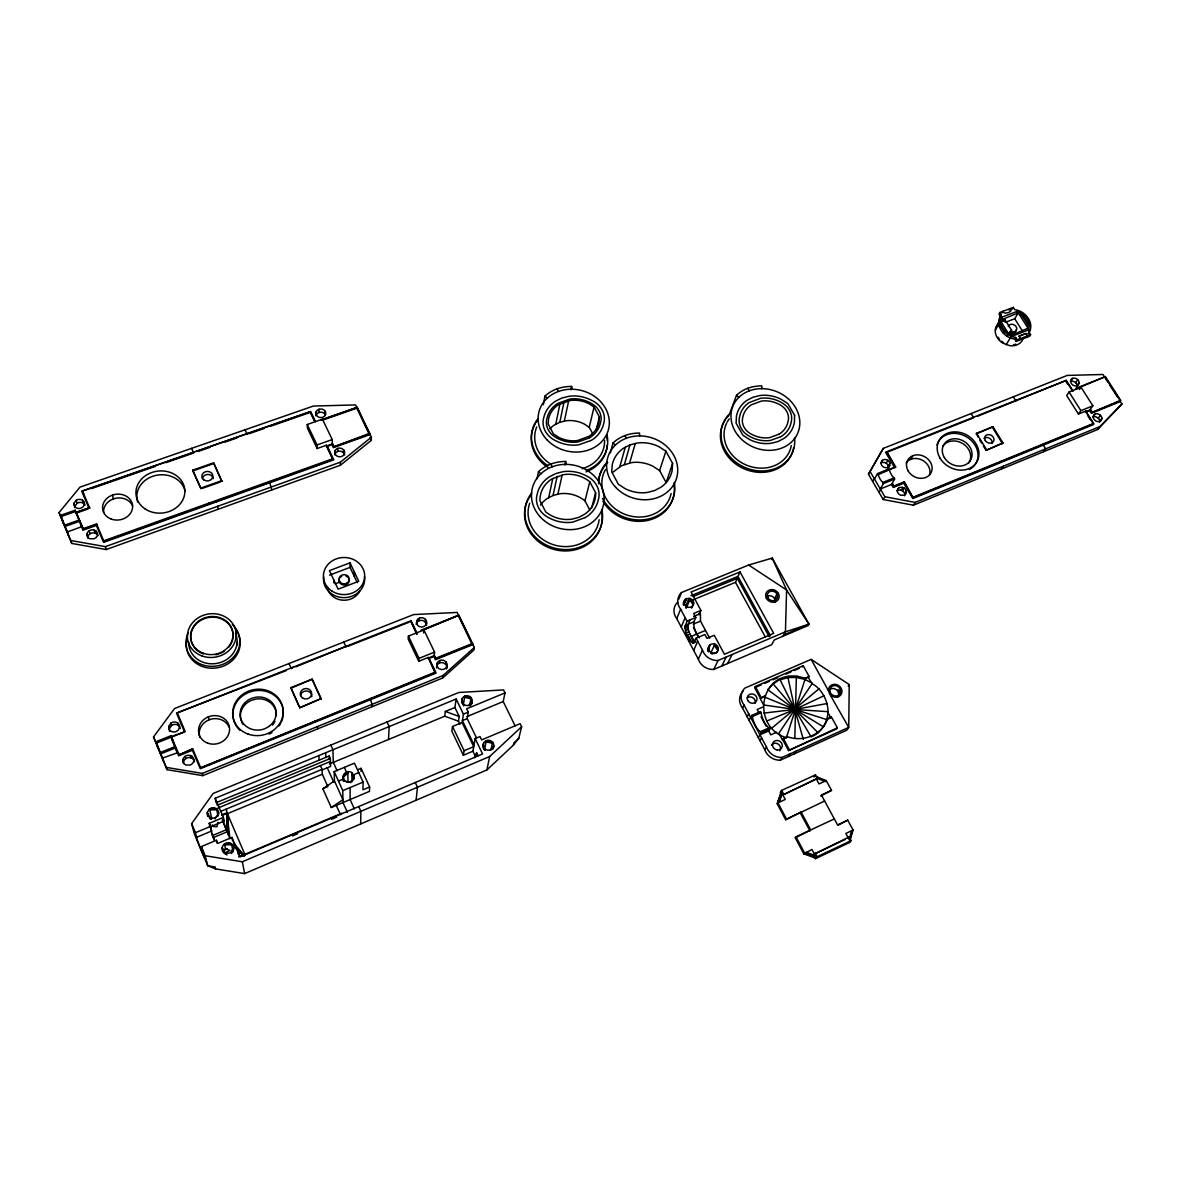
<?xml version="1.0" encoding="UTF-8"?>
<svg xmlns="http://www.w3.org/2000/svg" width="1181" height="1181" viewBox="0 0 1181 1181"><rect width="100%" height="100%" fill="white"/><g stroke="black" fill="none" stroke-linecap="round" stroke-linejoin="round"><path stroke-width="1.5" d="M351.953 781.704L351.953 772.64A5.521 5.167 -9.6 0 0 347.878 771.724L346.505 772.123A5.521 5.167 -9.6 0 0 343.169 776.316L344.306 781.232M354.108 778.486A5.506 5.167 -9.6 0 0 353.709 775.843L351.953 772.64M794.828 737.859L796.348 677.422L797.057 676.241L805.398 678.174L809.147 676.521L803.213 665.73L755.309 686.53L754.659 687.711L760.564 698.606L765.037 695.801L760.284 698.739L763.59 704.968L794.872 709.441L828.029 711.685C827.645 721.857 821.917 731.718 812.646 736.221M354.359 576.535L354.374 572.047M357.105 408.095L355.555 404.921L313.378 406.057L79.968 487.133L59.05 512.569L71.746 543.437L106.216 549.549L340.408 465.24L371.321 440.321L371.38 437.221L357.105 407.297L321.099 419.905M742.524 708.039L744.104 705.16A14.157 12.961 30 0 1 744.739 688.154L811.126 659.367L849.228 684.581L848.726 727.422L846.747 730.198L780.39 760.136A14.748 13.567 34 0 1 764.786 749.684L742.524 708.039A14.113 12.917 30.1 0 1 743.159 691.077M322.059 769.333L322.295 774.249L227.402 813.694L227.151 831.793L229.985 838.717L226.442 809L322.059 769.333L320.391 765.613M361.017 771.282L361.061 768.314L357.74 769.702M360.677 823.954L360.869 811.332L358.699 806.549M334.444 780.921L322.841 788.731L331.271 807.509L342.918 799.714L334.444 780.921L334.179 771.592L354.448 763.162L363.098 782.088L362.966 789.823L369.623 787.018L361.061 768.314M369.21 434.239L356.5 407.504L356.5 408.301L322.812 420.096M357.105 407.297L369.815 434.032L333.736 446.876L332.304 443.923L332.215 439.568L322.413 419.181L307.252 424.496L307.414 428.127L317.158 448.529L326.428 445.237L332.909 459.483L103.987 541.533L96.547 523.906L83.113 528.675L76.175 512.303L89.579 507.594L89.8 508.347L82.449 490.897L310.278 411.579L315.076 421.558M218.544 812.085L217.334 816.056L214.957 817.813A5.743 5.285 -19.5 0 1 207.266 812.425L209.524 808.837A5.743 5.285 -19.5 0 1 218.544 812.085L218.352 815.909M370.288 698.443L372.561 706.533M214.529 840.798L213.244 837.624L227.151 831.793L227.402 813.694L222.058 815.052M369.623 787.018L369.491 791.359L331.271 807.509M388.49 739.498L389.184 726.595L387.043 721.99M672.58 463.41L672.122 470.584A33.171 29.038 17.2 0 1 661.006 487.192L654.658 490.528L647.498 492.418A33.171 29.038 17.2 0 1 625.133 488.654L618.327 484.21L611.699 471.81L612.275 464.591A33.216 29.156 17.6 0 1 623.642 448.116L629.99 444.868L637.09 443.052A33.216 29.156 17.6 0 1 659.16 446.817L665.907 451.186L672.58 463.41L666.158 482.616L659.618 470.584L653.019 466.303A32.551 28.713 17.5 0 0 631.377 462.627L621.383 465.816L613.042 472.12M212.432 835.543L226.339 829.726L227.402 813.694L245.146 855.074M421.145 630.123L458.907 615.212L472.621 644.014L435.73 658.88L434.18 655.676L434.564 652.119L423.905 629.975L408.405 636.116L408.183 639.113L418.768 661.271L428.26 657.448L435.213 672.712L200.696 767.812L192.68 748.813L179.04 754.925L192.68 748.813M416.524 623.214L416.731 620.601A5.137 4.694 3.1 0 1 426.636 622.889L426.385 625.502A5.123 4.68 3.1 0 0 416.524 623.214L416.199 624.409M419.225 620.66L419.447 618.032M599.387 416.967L598.929 422.385A28.152 24.417 13.6 0 1 589.186 436.232L577.598 440.543A28.152 24.417 13.6 0 1 558.598 437.295L553.417 433.914L548.132 423.876L548.663 418.428A28.196 24.506 13.8 0 1 558.583 404.67L570.128 400.477A28.196 24.506 13.8 0 1 588.92 403.725L594.058 407.046L599.387 416.967L596.095 430.342M418.768 661.271L419.034 658.348L408.405 636.116M422.045 630.447L458.287 615.463L472.001 644.265M423.639 632.972L423.905 629.975M425.278 622.047L425.514 619.435M435.213 672.712L428.26 657.448M1079.139 382.57L1076.954 386.453L1079.139 382.57A4.517 3.661 31 0 0 1075.212 378.26A4.517 3.661 31 0 0 1070.636 380.474L1071.197 383.456L1072.835 385.08A4.517 3.661 31 0 0 1079.035 383.545L1079.05 383.456M416.111 800.231L417.454 787.255L415.269 782.531M218.013 822.375L216.979 826.715L213.968 826.656L212.226 824.928M435.73 658.88L434.254 655.042M436.867 665.567L437.147 663.072M439.583 662.94L439.878 660.43M1029.522 325.439L1028.562 329.898L1013.564 335.655L1008.412 333.514L1000.912 321.616L1001.311 318.427L1001.901 317.158L1016.885 311.474C1023.351 313.024 1029.02 318.619 1029.522 325.439L1026.525 325.838L1027.5 324.273L1020.724 313.6L1019.764 315.194L1022.023 313.6L1029.522 325.439L1027.5 324.273M442.683 677.997L442.978 675.532L474.319 647.483L457.15 612.437L413.66 614.578L174.567 708.526L153.515 736.929L166.979 769.672L202.792 775.637L442.683 677.997L473.921 650.022L474.319 647.483M446.507 669.051A5.152 4.768 3.6 0 0 445.68 664.342L445.99 661.847L443.82 660.371A5.167 4.783 3.6 0 0 437.25 666.734L438.948 668.667A5.167 4.783 3.6 0 0 445.99 661.847M1029.094 332.289L1030.585 334.636L1029.596 336.231L1016.191 341.383L1014.7 339.036C1003.791 338.061 993.679 324.509 1001.399 314.796L999.923 312.448L1013.313 307.4L1014.789 309.717C1025.625 310.706 1035.84 324.199 1028.105 333.883L1029.552 330.739M999.923 312.448L998.993 314.043L1000.455 316.375C996.646 326.148 1006.123 336.364 1015.675 337.441L1017.166 339.803L1016.191 341.383M446.817 667.856L447.127 665.361M999.333 321.217L995.627 328.067L995.229 331.241A14.777 11.972 28.4 0 0 1002.639 343.066L1009.814 345.693A14.777 11.972 28.4 0 0 1021.919 341.029L1023.233 338.194M329.484 763.959L444.706 716.217L445.326 711.464L454.906 707.508L456.132 699.004L215.178 798.282L216.138 802.681L329.219 756.002L330.34 758.482L330.591 766.41L322.28 769.864M458.287 615.463L423.684 629.798M456.132 699.004L463.424 714.165L462.111 722.492L452.515 726.492L451.836 731.157L463.351 755.25L472.902 751.205L475.175 738.583L480.032 736.531L481.656 739.911L520.142 723.673L521.633 726.714L518.784 738.332L513.366 745.152L486.882 769.953L244.644 873.6L215.577 868.906L207.753 865.762L194.452 834.155L191.632 823.644L213.111 793.47L458.774 692.494L503.549 689.911L505.01 692.907L503.209 701.529L515.137 725.887M459.94 724.189L458.494 721.207L459.217 716.483L454.906 707.508M471.736 703.507L472.223 701.145A5.3 4.945 5 0 0 461.992 698.812L463.218 704.378M463.498 704.201L464.768 696.081M463.675 705.825L461.682 700.067M476.519 737.963L467.204 718.609L468.252 712.143L466.643 708.807L505.01 692.907M469.713 705.618L471.042 697.513M463.351 755.25L464.103 750.732L452.515 726.492M787.077 736.59L782.531 739.409L788.539 750.57L836.606 728.928L837.388 727.821L831.321 716.808L827.556 718.491C822.581 735.084 802.637 742.613 787.077 736.59L786.369 737.697C751.264 727.275 758.778 671.561 797.057 676.241M476.076 755.751L476.637 752.74L478.098 755.796M543.349 404.67L544.958 396.063A39.106 33.954 13.7 0 1 571.648 386.438L571.825 389.243M717.605 651.292A5.034 4.591 25.4 0 1 713.221 653.167L711.936 652.872A5.034 4.591 25.4 0 1 708.585 647.188A5.034 4.591 25.4 0 1 714.062 643.94A5.034 4.591 25.4 0 1 718.373 649.048L717.015 652.547L713.664 653.684M708.01 650.451A5.034 4.576 25.4 0 0 708.452 651.617L709.501 646.11A5.034 4.576 25.4 0 0 708.113 648.044M484.18 749.566L483.442 748.444A5.329 5.034 6.2 0 1 483.295 744.591L483.516 743.425M537.06 478.822L538.462 471.677A39.859 35.327 13.6 0 1 565.714 461.461L565.891 464.384M484.446 749.95L486.292 740.635M485.435 749.315L483.664 747.278A5.329 5.034 6.2 0 1 490.366 740.531L492.61 742.067A5.329 5.034 6.2 0 1 485.435 749.315L485.199 750.466L483.295 744.591M550.006 428.718A27.635 24.151 13.7 0 1 554.45 424.983L555.749 424.319L559.912 404.005M684.965 626.712L687.017 621.162L695.801 617.515L693.646 613.5L700.938 610.474L691.047 592.021L740.015 571.944L773.673 633.326L724.44 654.259L714.254 635.275L706.947 638.36L704.895 634.522L696.096 638.212L693.675 643.099L690.575 641.431L686.072 632.972L684.965 626.712L687.873 625.502L689.94 619.936M486.882 769.953L489.672 756.519L521.633 726.714M491.016 749.728L492.61 742.067M555.749 424.319L559.809 422.296L564.031 401.953M492.625 749.345A5.329 5.034 6.2 0 0 493.569 746.923L493.82 745.757M559.809 422.296L564.326 421.174L568.652 400.831M570.925 389.892L571.648 386.438M540.47 505.069A29.805 26.573 13.6 0 1 547.246 498.485L548.678 497.747L552.767 478.556L563.78 474.6A30.426 26.986 13.8 0 1 589.806 481.774L595.623 492.787L591.563 508.229M548.678 497.747L553.018 495.503L557.196 476.283M553.018 495.503L557.875 494.234L562.156 475.013M564.917 465.048L565.714 461.461M513.366 745.152L513.912 742.893L518.784 738.332M592.7 433.767L589.23 427.256L594.058 407.046M472.223 701.145L471.706 703.625A5.285 4.945 4.9 0 1 470.127 705.692M461.992 698.812L461.712 703.094M589.85 510.118L584.979 500.847L589.806 481.774M426.636 622.889L426.311 624.07A5.137 4.694 3.1 0 1 418.487 626.107L416.819 624.188L416.731 620.601M610.37 452.869L613.013 442.964A39.209 34.382 17.4 0 1 639.482 433.058L639.718 435.907M619.774 466.805L625.266 447.274M624.424 464.428L629.99 444.868M851.634 830.73L849.109 839.499L845.847 833.461L853.081 830.051L847.707 820.145L837.565 824.914L821.43 795.049L831.542 790.369L826.242 780.611L814.713 775.961M849.567 840.385L851.826 832.561M814.418 856.505L815.554 858.631L849.434 842.555L853.081 830.051L852.283 830.996M629.606 463.085L635.275 443.51M777.231 803.833L781.276 792.008L777.231 803.833L785.66 819.717L801.043 811.923L810.697 829.963L795.285 837.801L803.818 853.893L815.23 858.026L815.997 857.096L804.571 852.948L796.009 836.842L834.332 818.905M779.77 799.699L781.379 794.503L780.272 792.421L781.674 790.369L815.466 774.913L817.385 778.456L782.87 794.975L817.385 778.456M779.386 802.15L782.073 793.484M316.198 411.608L316.213 414.885L317.778 416.672A4.975 4.281 2.1 0 0 325.41 414.959L325.749 413.881A4.975 4.281 2.1 0 0 316.198 411.608L315.977 415.86M169.651 731.408A5.536 4.99 -15.4 0 1 169.355 728.825L171.57 725.444A5.536 4.99 -15.4 0 1 180.25 728.588M659.618 470.584L665.907 451.186M168.735 726.448L170.95 723.052A5.551 5.004 -15.3 0 1 179.66 726.197L178.464 729.947L176.146 731.6A5.551 5.004 -15.3 0 1 168.735 726.448L169.355 728.825M805.398 678.174L786.369 737.697L782.25 739.542L778.855 733.283L812.07 683.71C821.267 688.243 828.073 700.599 828.029 711.685M73.96 503.313L76.175 500.272A5.359 4.562 -9 0 1 84.53 503.298L83.29 506.693L81.017 508.14A5.359 4.562 -9 0 1 75.761 507.55A5.359 4.562 -9 0 1 73.96 503.313L74.875 506.324A5.329 4.547 -9 0 0 74.802 507.52M74.875 506.324L77.09 503.298A5.329 4.547 -9 0 1 85.121 505.158M762.055 388.667L761.745 385.907A38.309 32.802 22.3 0 0 736.486 395.355L729.518 413.955A37.6 32.389 22.3 0 0 747.16 468.355A37.6 32.389 22.3 0 0 794.547 437.708M474.673 757.715L476.637 752.74M678.942 598.944L681.496 592.522L748.665 565.02L772.241 558.096L808.985 624.188L808.262 625.458L774.278 639.94L771.71 644.693L713.737 669.465A14.571 13.301 25.6 0 1 698.325 659.19L676.757 618.608A13.965 12.637 22.6 0 1 677.658 602.162M676.757 618.608L680.596 609.13A14.128 12.755 22.6 0 1 681.496 592.522M683.637 605.322L685.969 599.904A4.99 4.503 22.4 0 0 683.415 604.746L686.515 598.575L690.265 598.531A4.99 4.517 22.4 0 1 693.217 605.041A4.99 4.517 22.4 0 1 686.102 606.458L683.947 603.432A4.99 4.517 22.4 0 1 686.515 598.575M685.733 606.222L688.995 598.236M685.556 607.772L686.102 606.458M686.323 608.112L690.265 598.531M709.663 638.198L700.51 621.117L700.422 613.972L699.034 614.548L700.938 610.474M681.23 627.022L685.128 617.619M691.535 607.698L692.081 606.384M691.756 607.935L693.69 603.329M699.285 637.77A9.979 3.144 67.3 0 1 693.97 621.797L695.801 617.515M699.034 614.548L699.802 613.249M693.66 650.421L697.72 641.253M698.325 659.19L702.444 650.111L696.096 638.212M693.203 599.756L735.483 582.336L737.313 578.365L769.23 636.721M690.929 595.726L737.977 576.402L740.015 571.944M708.039 649.255L710.076 644.856M707.803 650.524L709.25 647.38M708.452 651.617L709.028 650.377M710.652 653.285L714.904 644.176M711.995 654.259L712.571 653.019M717.782 650.303A5.034 4.576 25.4 0 0 714.328 645.431L717.782 650.303L718.373 649.048M999.908 317.91L1001.399 314.796M713.737 669.465L718.048 660.504L785.439 631.805L808.985 624.188L786.59 589.998L772.241 558.096L771.577 559.454M721.812 666.01L726.212 657.02M727.599 663.545L732.058 654.54M1075.581 388.475L1105.372 376.621L1120.636 400.315L1120.075 401.053L1121.95 403.961L1097.651 429.5L913.43 505.188L883.211 499.533L868.448 474.245L883.27 448.396L1067.27 375.41L1102.995 374.48L1107.689 381.817M883.27 448.396L868.448 474.245M783.018 636.219L785.439 631.805L786.59 589.998L748.665 565.02M895.287 467.661L886.739 451.792L895.685 466.953L878.192 474.659L877.542 473.566L888.791 469.049L889.426 470.141A9.478 4.163 68.2 0 0 894.002 477.921L894.652 479.014L891.507 484.476L880.317 488.993L883.403 483.56L894.652 479.014M882.355 460.31L881.011 463.055A4.68 4.001 27.7 0 0 887.817 467.455L889.485 466.141L889.943 463.085A4.68 4.001 27.7 0 0 882.355 460.31L880.76 463.188A4.68 3.986 27.7 0 1 888.333 465.964L888.23 468.296L889.839 465.417M872.626 481.39L874.191 478.541M874.501 479.058L877.542 473.566M886.237 463.218L887.832 460.324M747.145 716.675L748.739 713.826M888.333 465.964L889.943 463.085M749.064 720.262L751.839 715.376L760.534 711.553L761.155 712.704A10.127 3.322 66.1 0 0 769.259 727.762L769.879 728.928L768.669 730.95L759.973 734.818M879.018 492.344L880.613 489.525M824.176 725.695L823.423 726.817L794.872 709.441L767.871 689.837L768.536 688.671M773.895 682.81L767.871 689.837M883.211 499.533L884.835 496.729L870.013 471.381M892.747 484.062L891.817 484.992L892.747 484.062L893.486 486.72L892.334 484.771M780.759 678.632L773.23 683.991L794.872 709.441L818.123 732.781L818.876 731.674M910.772 459.32L912.869 455.704M898.667 488.019L897.014 490.838A4.709 4.03 29 0 1 900.232 490.012L902.505 490.853A4.709 4.03 29 0 1 904.631 495.769M1001.901 317.158L1001.975 319.623L1018.273 312.832L1016.885 311.474L1017.801 313.629L1014.715 318.752L1005.252 322.339M788.657 676.388L787.963 677.584L794.872 709.441L803.316 739.439M1002.167 312.817L1003.082 311.253C1003.2 315.578 1014.656 311.253 1010.168 308.581L1009.238 310.145M904.011 482.453L904.425 481.745L913.061 497.777L904.011 482.453L893.486 486.72M995.627 328.067L999.569 321.055M995.391 329.927L999.333 323.24M901.147 490.233L902.815 487.413M999.17 326.694L1000.115 325.1M902.505 490.853L904.174 488.033L901.9 487.192A4.724 4.03 29 0 0 900.719 495.252L904.188 495.252A4.724 4.03 29 0 0 904.174 488.033M1000.912 321.616L1003.924 321.202L1004.869 319.623L1011.63 330.34L1008.412 333.514A14.91 12.046 28.4 0 1 1000.912 321.616L1004.869 319.623M1012.368 308.979L1013.313 307.4M758.32 737.594L761.169 732.796L769.879 728.928M904.631 493.628L906.299 490.809M802.49 666.925L803.213 665.73M1003.422 333.47L1004.381 331.876M759.973 740.679L761.627 737.904M1006.758 336.127L1007.718 334.533M1006.123 344.778L1010.936 336.836M1014.7 339.036L1015.675 337.441M913.43 505.188L915.142 502.412L1099.836 426.592L1121.95 403.961M1012.176 334.297L1013.564 335.655L1011.704 335.079L1010.67 331.905M811.273 737.092L794.872 709.441L780.08 679.813L787.963 677.584L796.348 677.422L804.674 679.355L809.147 676.521M764.786 749.684L766.469 746.953L744.104 705.16M231.063 852.564L233.543 847.176M1019.351 340.172L1020.34 338.578L1030.585 334.636M1026.466 337.412L1027.426 335.847L1025.949 333.5L1018.849 336.231L1020.34 338.578L1017.166 339.803M216.108 817.459L218.78 813.178M1011.704 335.079L1028.031 328.215L1018.273 312.832M977.898 437.014L976.539 433.309L992.985 426.725L1002.979 442.978L986.046 450.374L983.33 445.916M976.082 434.047L992.985 426.725M780.39 760.136L782.147 757.434L848.726 727.422L829.328 693.38L828.472 690.058A6.953 6.274 33.8 0 1 836.502 684.552A6.953 6.274 33.8 0 1 841.536 693.66A6.953 6.274 33.8 0 1 831.764 696.008L831.04 695.402M1016.354 400.241L1015.881 400.994L1013.283 396.831M788.539 750.57L837.388 727.821M986.046 450.374L1002.979 442.978M788.45 756.504L790.222 753.803M794.193 753.906L795.994 751.19M838.584 692.878L840.518 689.984M848.238 686.043L849.228 684.581M1001.178 461.18L1001.016 462.406M764.373 696.967L794.872 709.441L826.789 719.628L827.556 718.491M830.553 717.93L831.321 716.808M1001.399 469.049L1003.333 466.2M977.514 416.258L1066.266 380.4L1073.012 391.014M1072.525 378.378L1070.444 381.389A4.503 3.646 31.1 0 1 1077.042 385.567M1085.767 411.091L1085.236 411.829L1089.856 409.955L1092.868 405.806L1081.028 387.235L1069.071 392.018L1066.664 395.473L1078.445 414.059L1085.767 411.091L1093.576 423.374L1093.03 424.112L913.061 497.777M1075.655 382.674L1077.751 379.677M1076.895 388.018L1076.378 388.756L1105.372 376.621M1079.404 389.538L1081.028 387.235M225.527 848.77L224.257 851.029L224.744 853.302L229.926 850.423L225.527 848.77L224.449 843.898M1043.517 443.864L1043 444.587L1045.643 448.839L1043.605 451.703M813.96 777.009L815.466 774.913M785.66 819.717L824.633 800.998M1078.445 414.059L1080.895 410.663L1092.868 405.806M1089.856 409.955L1091.569 412.641L1120.636 400.315M1095.2 414.014L1093.045 416.937A4.547 3.691 32.4 0 1 1096.293 416.967L1098.286 418.222A4.547 3.691 32.4 0 1 1099.6 422.163M825.475 781.66L826.242 780.611L819.024 783.933L816.632 779.504M1098.286 418.222L1100.456 415.313L1098.463 414.044A4.562 3.705 32.4 0 0 1093.99 414.871A4.562 3.705 32.4 0 0 1093.901 419.181L1095.555 420.82A4.562 3.705 32.4 0 0 1101.105 420.525A4.562 3.705 32.4 0 0 1100.456 415.313M1099.688 421.159L1101.873 418.251M1097.651 429.5L1099.836 426.592M1119.588 401.245L1120.149 400.507L1104.899 376.813M795.285 837.801L796.009 836.842M831.542 790.369L820.662 796.053M849.434 842.555L851.073 840.651L849.109 837.019L814.373 854.04L845.065 839.514M815.554 858.631L817.104 856.756L851.073 840.651M847.707 820.145L838.23 825.194M848.283 837.993L849.109 837.019M1025.949 333.5L1018.849 336.231M490.277 750.26L493.569 746.923M468.724 705.633L472.016 702.37M1008.412 333.514L1011.63 330.34M818.964 688.833L771.902 728.042M59.05 512.569L70.816 540.514L105.389 546.641L340.364 462.184L371.38 437.221M341.678 576.431L340.969 576.8A5.137 4.621 -0.6 0 0 340.039 577.657M552.767 478.556L551.306 479.309A30.426 26.986 13.8 0 0 539.953 500.759L545.725 511.904A30.366 26.897 13.5 0 0 572.062 519.138L578.675 517.381L584.58 514.296A30.366 26.897 13.5 0 0 595.623 492.787M805.294 853.199L803.818 853.893L811.938 849.479L816.322 857.701M823.969 695.757L794.872 709.441L766.882 720.986M826.789 719.628L830.833 717.812L827.423 711.626M776.744 732.19L770.765 734.862L768.669 730.95M751.839 715.376L752.459 716.542A10.142 3.277 66.2 0 0 760.534 731.63L769.259 727.762M752.459 716.542L761.155 712.704M763.206 706.858L757.154 709.515L758.704 712.409M808.439 677.702L812.07 683.71M756.312 686.988L761.258 684.847M764.55 683.415L769.51 681.26M772.802 679.828L777.748 677.673M786 674.1L790.945 671.945M794.237 670.513L799.197 668.357M783.712 634.965L808.985 624.188M238.754 856.963L341.811 813.222M292.519 835.912L297.612 833.742M331.566 819.334L336.644 817.163M475.175 738.583L482.571 753.95L240.23 856.845L231.919 837.432L217.732 843.396L216.403 840.267L201.316 846.6L205.154 855.738L242.341 861.776L489.672 756.519M464.103 750.732L473.714 746.672L462.111 722.492M692.819 643.158L695.742 641.933M347.347 812.277L342.962 802.563L342.785 790.635L363.098 782.088M223.991 849.877L227.092 848.578M776.02 598.014L774.603 598.59L776.965 594.013L778.382 593.423M338.475 781.099L343.568 778.958M358.773 772.61L353.709 774.721A5.521 5.167 -9.6 0 1 344.291 780.124M687.002 635.378L689.911 634.167L694.679 641.357L691.771 642.582M688.11 637.696L705.5 630.418M689.32 639.762L692.228 638.537M690.575 641.431L693.483 640.205M466.923 716.631L503.209 701.529M693.291 624.129L700.51 621.117M467.204 718.609L462.406 720.617L474.039 744.842M685.024 628.484L687.933 627.273L687.873 625.502M210.528 826.42L211.62 831.04L196.666 837.285L195.456 832.694L210.528 826.42L209.199 823.319L223.357 817.429L215.178 798.282M223.357 817.429L224.139 821.09L210.07 826.951A15.929 0.753 67.8 0 0 209.347 825.667M685.408 630.61L688.316 629.399L687.933 627.273M766.439 598.398L767.871 597.807A5.27 4.709 26.9 0 0 776.818 598.811A5.27 4.709 26.9 0 0 772.566 591.12A5.27 4.709 26.9 0 0 767.871 597.822M686.072 632.972L688.981 631.746L688.316 629.399M322.841 788.731L327.86 786.635L322.295 774.249M693.616 616.438L699.477 614.002M463.424 714.165L468.252 712.143M221.659 814.934L227.18 812.631M685.231 625.443L693.97 621.797M217.23 805.25L330.34 758.482M217.85 808.07L330.429 761.45M693.129 596.523L737.313 578.365M913.489 497.083L1093.576 423.374M153.515 736.929L166.344 767.399L202.276 773.393L442.978 675.532M1091.569 412.641L1120.075 401.053M1120.385 401.54L1091.392 413.335L1089.679 410.634L1086.033 412.125L1093.827 424.407L912.839 498.515L903.79 483.191L893.264 487.458L891.507 484.476M435.287 672.092L200.696 767.812M893.899 486.011L904.425 481.745M435.789 658.245L472.725 643.379M472.902 644.59L435.376 659.721L433.84 656.518L429.102 658.408L436.129 673.052L200.268 768.713L192.4 750.289L178.611 755.825L170.846 735.793L156.099 741.653L157.811 747.868M894.002 477.921L882.753 482.453L883.403 483.56M156.099 741.653L162.432 758.113L178.051 752.577L177.357 752.858L171.88 739.734L172.574 739.468M419.034 658.348L434.564 652.119M883.934 471.588L895.685 466.953M321.084 698.591L299.694 707.803L321.084 698.591L312.227 679.149L290.836 687.652L298.955 706.179M428.201 658.083L434.18 655.676M220.847 811.258L226.442 809M160.616 752.356L175.364 746.466M161.162 753.685L175.925 747.78M290.88 688.272L312.227 679.149M1066.266 380.4L885.514 452.22L894.46 467.366M886.341 452.515L973.705 417.779L971.122 413.557M156.66 742.967L171.407 737.106M173.002 736.486L183.705 732.235M286.215 670.601L177.312 712.852L185.225 731.63L171.319 736.516L178.892 754.349M295.781 666.837L346.077 646.376M347.775 646.347L408.98 622.239M335.242 583.827L339.39 582.248L339.375 581.082M329.543 575.147L350.034 567.367L350.019 562.835L329.425 570.644L338.106 589.171L358.744 581.273L350.019 562.835M332.894 458.715L103.78 540.809L103.987 541.533M82.419 527.257L75.126 510.236L60.762 515.285L67.228 531.981L82.198 526.519L83.334 529.413L96.768 524.644L96.547 523.906M221.748 480.667L200.829 488.093L192.739 470.141L213.613 462.804L221.866 481.435L213.613 462.804M202.571 488.284L220.256 482.01M332.909 459.483L326.458 446.005L332.304 443.923M333.736 446.876L369.83 433.25M370.081 434.564L333.367 447.643L331.95 444.691L327.329 446.329L333.795 459.793L103.559 542.345L96.34 525.442L82.906 530.225L75.126 510.236M65.413 526.298L79.791 521.22M317.158 448.529L317.025 444.957L332.215 439.568M61.279 516.481L75.628 511.447M200.962 488.86L192.857 470.909L213.717 463.572M75.481 512.731L88.885 508.007L81.755 491.34L193.463 452.441M88.117 508.937L76.396 513.056L76.175 512.303M64.896 525.087L79.275 520.024M321.926 419.801L356.854 407.563M196.179 451.496L310.677 411.638L315.46 421.602M91.35 488.639L155.538 466.288M165.945 462.657L191.972 453.593M198.113 451.452L209.967 447.333M225.187 442.034L237.027 437.9M248.896 433.767L264.249 428.423M271.069 426.046L310.323 412.376L310.278 411.579M557.875 494.234L559.469 493.82A29.805 26.573 13.6 0 1 584.979 500.847M564.326 421.174L565.773 420.82A27.635 24.151 13.7 0 1 584.196 423.979L589.23 427.256M827.069 703.536L794.872 709.441L763.856 713.088M1020.724 313.6L1022.023 313.6M998.521 323.033L999.953 323.24M884.835 496.729L915.142 502.412M225.571 853.14L229.955 852.992A5.787 5.344 -21.7 0 0 231.417 843.677L228.701 842.688A5.787 5.344 -21.7 0 0 225.571 853.14L225.792 854.173L222.19 847.559M345.93 781.601L349.177 782.324M445.326 711.464L459.217 716.483M444.706 716.217L458.494 721.207M806.047 852.254L815.185 855.561M817.326 778.574L824.81 781.276M804.674 679.355L812.38 683.238M95.691 530.8L93.181 529.885A5.388 4.621 -9.6 0 0 87.128 533.31A5.388 4.621 -9.6 0 0 89.963 538.802L94.067 538.772A5.388 4.621 -9.6 0 0 95.691 530.8L96.532 533.738A5.359 4.606 -9.7 0 1 98.112 535.628M96.532 533.738L94.037 532.838A5.359 4.606 -9.7 0 0 87.763 538.049M191.853 756.18L189.24 755.235A5.58 5.064 -16.8 0 0 186.111 765.096L190.362 764.993A5.58 5.064 -16.8 0 0 191.853 756.18L192.4 758.468A5.565 5.049 -16.9 0 1 194.422 761.789M192.4 758.468L189.801 757.538A5.565 5.049 -16.9 0 0 183.439 763.398M736.486 395.355L738.893 397.347M613.013 442.964L615.434 445.016M544.958 396.063L547.364 398.086M538.462 471.677L540.898 473.758M343.597 449.769L341.545 448.396A5.004 4.355 2.2 0 0 335.035 454.065L336.615 455.866A5.004 4.355 2.2 0 0 343.597 449.769L343.627 452.84A4.99 4.355 2.1 0 1 344.631 454.921M343.627 452.84L341.575 451.467A4.99 4.355 2.1 0 0 334.725 454.892M445.68 664.342L443.525 662.881A5.152 4.768 3.6 0 0 436.586 668.018M1027.544 328.997L1028.562 329.898L1028.031 328.215M235.934 848.445L243.906 855.9L235.152 847.102M235.344 847.5L244.068 855.959M234.015 844.873L244.054 855.679M233.543 842.924L244.187 855.575M1109.594 384.77L1117.211 396.609M1090.388 409.216L1092.1 411.903M1065.941 380.474L1072.673 391.088M1065.749 381.153L1067.683 384.179M1088.159 416.435L1090.107 419.506M1069.071 392.018L1080.895 410.663M1014.715 318.752L1022.466 331.005M353.709 775.843L351.953 773.776L353.739 779.8M1002.433 318.84L1003.924 321.202M992.512 427.448L1002.492 443.702M976.539 433.309L986.519 449.651M979.699 439.982L981.514 442.949M207.266 812.425L210.853 819.024A5.728 5.27 -19.5 0 1 209.583 818.374M747.809 388.269L749.271 390.837M211.62 831.04L210.882 829.948L214.691 840.577M811.126 659.367L828.575 690.944M737.977 576.402L770.543 635.909M735.483 582.336L765.48 637.238M624.97 435.582L626.402 438.225M755.309 686.53L761.214 697.469M783.224 738.302L789.248 749.477M761.036 716.764L766.115 726.226M760.534 731.63L761.169 732.796M800.319 812.927L809.959 830.937M781.674 790.369L783.579 793.942M815.141 853.095L817.104 856.756M780.966 791.403L785.262 799.448L777.925 802.829L786.369 818.728M693.498 627.834L698.473 637.164M680.596 609.13L687.017 621.162M557.063 388.859L558.465 391.472M196.666 837.285C193.61 831.734 211.458 877.07 201.316 846.6M550.818 464.089L552.236 466.79M370.022 437.664L371.321 440.321M211.207 829.298L209.199 823.319M332.289 443.155L333.721 446.108M417.188 633.562L411.032 620.748L176.515 713.117L184.28 731.29M416.878 633.739L410.722 620.911L416.834 634.389M310.323 412.376L314.308 420.687M472.902 751.205L475.072 755.737M307.252 424.496L317.025 444.957M350.034 567.367L357.267 582.661M245.058 429.795L246.932 433.826M343.774 642.051L346.077 647.011M312.256 679.769L321.099 699.196M344.335 767.37L346.505 772.123M330.828 745.093L332.939 749.758L333.293 762.38L337.102 770.78M293.833 666.911L291.323 668.594L289.035 663.545M191.602 448.352L193.714 452.987M215.916 502.058L215.562 500.759M315.489 721.975L315.179 720.779M354.344 808.882L350.122 799.552L350.093 787.565M334.179 771.592L342.785 790.635M327.27 767.798L333.795 782.235M290.836 687.652L299.649 707.198M336.29 805.383L340.482 814.728M222.294 820.249L226.339 829.726M178.051 752.577L179.04 754.925M191.632 823.644L195.456 832.694M213.244 837.624L211.606 833.387M226.9 831.158L225.512 827.571A15.884 0.871 67.8 0 1 224.139 821.09M688.981 631.746L689.911 634.167M60.762 515.285L63.331 523.434M67.465 532.557L68.409 535.495M70.816 540.514L71.746 543.437M83.113 528.675L83.334 529.413M76.175 500.272L77.09 503.298M86.951 533.901L87.837 536.838M89.18 530.815L90.036 533.768M82.655 500.272L83.541 503.298M83.408 493.141L83.63 493.909M94.214 530.136L95.071 533.074M82.449 490.897L82.67 491.665M162.698 758.733L163.347 761.022M166.344 767.399L166.979 769.672M105.389 546.641L106.216 549.549M170.846 735.793L171.54 738.42M112.446 495.105L113.435 498.884M170.95 723.052L171.57 725.444M205.154 855.738L207.753 865.762L215.09 866.943L215.577 868.906M182.893 759.782L183.483 762.07M177.667 722.905L178.257 725.296M185.122 756.342L185.683 758.645M190.318 755.471L190.864 757.774M210.602 817.946L210.853 819.024M209.524 808.837L211.842 818.832M216.403 840.267L217.053 843.086M202.276 773.393L202.792 775.637M214.957 817.813L215.208 818.891M216.448 808.631L217.865 815.067M226.309 852.342L226.914 855.088M216.551 801.5L217.186 804.423M229.823 842.939L230.029 843.972M231.417 843.677L233.041 851.471M231.919 837.432L232.642 840.99M208.446 716.823L209.052 719.82M237.411 850.276L238.222 854.35M238.813 853.553L239.359 856.255M242.341 861.776L244.644 873.6M192.739 470.141L192.857 470.909M202.128 505.571L202.246 506.309M208.609 503.254L208.727 503.992M217.806 506.236L218.249 509.218M247.095 433.575L247.183 434.372M269.371 481.479L271.866 489.908M317.541 726.522L317.659 728.884M318.9 755.545L319.121 760.165M227.402 813.694L228.42 834.967M325.676 752.755L325.853 757.39M329.219 756.002L329.322 759.176M318.9 409.32L319.003 412.494M326.428 445.237L326.458 446.005M324.745 410.708L324.834 413.881M333.765 579.886L333.824 582.868M335.005 450.729L335.064 453.799M337.707 448.381L337.751 451.452M343.169 776.316L343.243 781.128M340.364 462.184L340.408 465.24M347.878 771.724L347.952 782.383M348.174 576.431L348.174 577.598M350.801 781.571L350.801 782.693M237.366 642.095A24.196 21.657 -9.6 0 1 237.322 644.944M235.432 633.326A24.255 21.701 -9.5 0 1 217.127 663.338A24.255 21.701 -9.5 0 1 188.739 642.287M238.296 634.271A27.001 24.166 -9.6 0 1 216.182 667.988A27.001 24.166 -9.6 0 1 186.657 641.076M235.89 630.137A27.001 24.166 -9.6 0 1 237.602 632.854M232.347 624.587A27.074 24.21 -9.5 0 1 233.971 656.577A27.074 24.21 -9.5 0 1 198.851 663.264A27.074 24.21 -9.5 0 1 188.251 632.986M203.383 653.905A21.258 18.985 -9.3 0 1 193.3 627.702A21.258 18.985 -9.3 0 1 223.608 619.951A21.258 18.985 -9.3 0 1 228.509 647.498M224.523 651.085A21.258 18.985 -9.3 0 1 219.666 653.654M218.367 654.126A21.258 18.985 -9.3 0 1 215.651 654.82M316.316 414.782A4.96 4.281 2 0 1 325.484 414.856M103.648 512.51A15.013 12.888 -8 0 1 115.28 498.352A15.013 12.888 -8 0 1 132.597 505.837M202.394 478.585A5.506 4.754 -4 0 1 207.945 474.467A5.506 4.754 -4 0 1 213.289 478.6M137.69 502.073A24.402 21.022 -6.1 0 1 155.612 475.471A24.402 21.022 -6.1 0 1 185.092 491.163M199.796 737.416A15.545 14.128 -14.1 0 1 209.657 719.598A15.545 14.128 -14.1 0 1 229.04 727.038M300.52 695.609A5.684 5.211 -7.5 0 1 306.898 691.003A5.684 5.211 -7.5 0 1 311.784 696.76M276.324 715.627A18.04 16.475 -11.1 0 0 256.262 699.004L251.73 700.215A18.04 16.475 -11.1 0 0 241.145 720.646M274.937 721.266A18.04 16.475 -11.1 0 1 272.56 725.06M243.079 724.529A18.04 16.475 -11.1 0 1 241.662 721.99M233.041 717.059A25.318 23.118 -11 0 1 258.388 690.427A25.318 23.118 -11 0 1 283.1 715.981M282.835 717.487A25.318 23.118 -11 0 1 281.373 721.871M280.679 723.259A25.318 23.118 -11 0 1 279.011 725.946M271.999 732.53A25.318 23.118 -11 0 1 269.106 734.124M240.023 730.36A25.318 23.118 -11 0 1 233.277 718.55M1015.955 329.971A4.444 3.602 28.4 0 1 1014.789 332.481L1013.918 332.953A4.444 3.602 28.4 0 1 1010.685 332.909M1010.449 331.064A4.458 3.602 28.4 0 0 1014.73 331.64L1015.586 331.152A4.458 3.602 28.4 0 0 1015.808 326.236A4.458 3.602 28.4 0 0 1010.242 324.539L1009.371 325.011A4.458 3.602 28.4 0 0 1008.323 326.561M1015.808 344.114A13.301 10.777 28.4 0 1 1013.505 344.719M1003.584 342.652A13.301 10.777 28.4 0 1 1001.429 341.132M999.584 339.301A13.301 10.777 28.4 0 1 998.107 337.249M359.954 590.589A17.036 15.323 -0.8 0 1 342.047 600.125A17.036 15.323 -0.8 0 1 327.255 587.016M364.457 576.49A20.579 18.483 -0.6 0 1 344.217 597.63A20.579 18.483 -0.6 0 1 323.668 576.815M348.853 578.631A5.137 4.621 -0.6 0 1 347.288 584.064L346.136 584.684A5.137 4.621 -0.6 0 1 339.375 578.705M346.063 576.166A5.137 4.621 -0.6 0 1 347.229 576.756M906.107 462.982A13.212 11.22 29 0 1 922.021 460.029A13.212 11.22 29 0 1 929.565 474.659M983.994 438.343A4.916 4.089 30.3 0 1 989.678 438.372A4.916 4.089 30.3 0 1 991.981 443.451M942.866 446.197A15.442 12.976 29.7 0 1 963.091 443.79A15.442 12.976 29.7 0 1 968.833 462.878M882.753 482.453A9.507 4.104 68.2 0 1 878.192 474.659M936.961 444.971A21.671 18.202 29.7 0 1 968.892 438.431A21.671 18.202 29.7 0 1 969.439 469.418M471.913 702.4A5.3 4.945 5 0 1 463.867 704.599M233.749 848.209A5.772 5.344 -21.8 0 1 233.72 849.611M233.321 850.984A5.772 5.344 -21.8 0 1 231.476 853.273M225.792 854.173A5.772 5.344 -21.8 0 1 222.427 848.593M207.841 816.233A5.728 5.27 -19.5 0 1 207.516 813.517M791.3 445.547A34.47 29.687 22.3 0 1 748.784 466.008A34.47 29.687 22.3 0 1 726.581 423.285M727.171 422.134A34.47 29.687 22.3 0 1 729.282 418.871M793.647 447.747A37.556 32.345 22.3 0 1 745.034 469.211A37.556 32.345 22.3 0 1 725.296 419.845M726.123 418.694A37.556 32.345 22.3 0 1 728.943 415.476M599.136 519.699A35.858 31.931 13.5 0 1 556.384 545.533A35.858 31.931 13.5 0 1 529.678 503.268M601.852 509.572A39.121 34.825 13.5 0 1 555.675 548.397A39.121 34.825 13.5 0 1 531.775 492.949M601.749 512.51A39.047 34.795 13.4 0 1 554.524 549.578A39.047 34.795 13.4 0 1 531.494 494.411M604.583 440.469A35.179 30.706 13.6 0 1 582.174 468.709M549.888 463.587A35.179 30.706 13.6 0 1 536.735 426.917M607.019 434.756A38.383 33.496 13.6 0 1 586.381 470.422M548.058 465.845A38.383 33.496 13.6 0 1 538.3 418.251M607.27 445.045A38.323 33.467 13.5 0 1 586.027 471.898M547.763 467.336A38.323 33.467 13.5 0 1 535.451 423.418M536.233 422.178A38.323 33.467 13.5 0 1 538.019 419.801M606.635 436.261A38.323 33.467 13.5 0 1 607.27 440.646M671.118 493.496A35.282 31.075 17.3 0 1 625.723 514.636A35.282 31.075 17.3 0 1 605.484 469.58M674.321 482.379A38.486 33.909 17.3 0 1 648.443 518.976A38.486 33.909 17.3 0 1 602.561 498.53M598.649 483.797A38.486 33.909 17.3 0 1 607.108 462.17M673.82 483.826A38.427 33.865 17.3 0 1 648.768 520.186A38.427 33.865 17.3 0 1 602.945 501.349M598.501 480.785A38.427 33.865 17.3 0 1 607.772 462.583M718.048 660.504A14.748 13.419 25.5 0 1 702.444 650.111M766.572 596.7A5.241 4.694 26.9 0 1 775.016 602.28M782.147 757.434A14.807 13.611 34 0 1 766.469 746.953M771.459 745.137A5.034 4.635 34 0 1 778.22 744.089A5.034 4.635 34 0 1 779.829 750.747M747.189 697.853A4.99 4.562 30 0 1 755.19 703.197M838.126 689.63A6.938 6.259 33.8 0 1 839.174 691.077M829.52 689.586A5.61 5.064 33.8 0 1 837.979 696.775M794.621 415.372L794.4 422.296A32.389 27.724 22.1 0 1 784.169 438.284L778.146 441.473L771.296 443.259A32.389 27.724 22.1 0 1 749.581 439.524L742.879 435.199L736.103 423.197L736.442 416.229A32.448 27.813 22.5 0 1 746.909 400.374L752.947 397.274L759.737 395.546A32.448 27.813 22.5 0 1 781.172 399.296L787.816 403.548L794.621 415.372M347.893 772.861L343.184 777.438A5.506 5.167 -9.6 0 1 347.893 772.861M778.825 434.254L769.643 437.634A25.967 22.218 22.1 0 1 752.267 434.623A16.062 13.773 22 0 1 742.687 417.69A26.012 22.306 22.5 0 1 751.057 404.95L761.361 401.068A26.012 22.306 22.5 0 1 778.559 404.079A16.017 13.7 22.5 0 1 788.199 420.849A25.967 22.218 22.1 0 1 779.962 433.648L778.825 434.254M780.73 436.675L770.47 440.439A29.185 24.978 22.1 0 1 745.255 433.427A18.896 16.209 22 0 1 739.557 416.952A29.23 25.052 22.5 0 1 748.99 402.662L760.549 398.307A29.23 25.052 22.5 0 1 785.483 405.275A18.837 16.106 22.5 0 1 791.3 421.573A29.185 24.978 22.1 0 1 782.073 435.966L780.73 436.675M585.008 517.618L572.785 522.12A33.718 29.85 13.5 0 1 549.977 518.326A22.646 20.092 13.1 0 1 537.296 493.776A33.762 29.968 13.8 0 1 549.224 476.903L555.779 473.566L563.071 471.677A33.762 29.968 13.8 0 1 585.555 475.471A22.542 19.959 14.1 0 1 598.354 499.725A33.718 29.85 13.5 0 1 586.677 516.732L585.008 517.618M588.788 438.136L577.952 441.974A29.791 25.849 13.6 0 1 552.147 434.829A19.309 16.785 13.3 0 1 547.054 418.059A29.835 25.938 13.8 0 1 557.565 403.503L569.773 399.06A29.835 25.938 13.8 0 1 595.298 406.161A19.236 16.682 14.1 0 1 600.524 422.754A29.791 25.849 13.6 0 1 590.22 437.413L588.788 438.136M590.648 440.602L578.675 444.838A33.083 28.684 13.6 0 1 556.325 441.03A22.203 19.309 13.3 0 1 543.851 417.321A33.127 28.787 13.8 0 1 555.528 401.171L561.935 398.012L569.08 396.255A33.127 28.787 13.8 0 1 591.12 400.079A22.129 19.191 14.1 0 1 603.712 423.492A33.083 28.684 13.6 0 1 592.286 439.775L590.648 440.602M269.002 726.418L264.898 728.692A18.084 16.504 -11 0 1 241.411 720.248A18.084 16.504 -11 0 1 251.479 698.37L256.026 697.174A18.084 16.504 -11 0 1 274.863 706.858A18.084 16.504 -11 0 1 269.002 726.418M347.288 582.912L346.122 583.517A5.137 4.621 -0.6 0 1 340.955 575.634L342.121 575.014A5.137 4.621 -0.6 0 1 347.288 582.912M231.624 844.71L224.685 844.932A5.772 5.344 -21.8 0 1 228.922 843.736L231.624 844.71M216.684 809.723L209.775 809.93A5.728 5.27 -19.5 0 1 216.684 809.723M492.374 743.218L486.055 741.786A5.329 5.034 6.2 0 1 490.13 741.698L492.374 743.218M777.231 749.965L775.947 749.669A5.064 4.65 33.9 0 1 773.673 741.771A5.064 4.65 33.9 0 1 781.896 743.646A5.064 4.65 33.9 0 1 777.231 749.965M470.835 698.739L464.576 697.307A5.285 4.945 4.9 0 1 470.835 698.739M693.129 604.642L689.719 599.859A4.99 4.503 22.4 0 1 693.129 604.642M747.794 700.481L747.352 699.314A5.004 4.576 29.9 0 1 753.138 694.103A5.004 4.576 29.9 0 1 756.047 701.691A5.004 4.576 29.9 0 1 747.794 700.481M202.069 655.986A24.461 21.849 -9.3 0 0 236.008 632.293A24.461 21.849 -9.3 0 0 197.242 618.46A24.461 21.849 -9.3 0 0 202.069 655.986M203.339 653.3A21.273 18.999 -9.3 0 0 232.864 632.706A21.273 18.999 -9.3 0 0 199.161 620.66A21.273 18.999 -9.3 0 0 203.339 653.3M111.339 519.109A15.073 12.932 -7.9 0 0 132.567 505.35A15.073 12.932 -7.9 0 0 108.903 496.832A15.073 12.932 -7.9 0 0 111.339 519.109M144.997 508.863A24.506 21.081 -6 0 0 184.561 494.691A24.506 21.081 -6 0 0 151.626 472.562A24.506 21.081 -6 0 0 144.997 508.863M203.914 479.958A5.521 4.768 -3.9 0 0 212.816 476.799A5.521 4.768 -3.9 0 0 205.361 471.765A5.521 4.768 -3.9 0 0 203.914 479.958M207.871 743.218A15.619 14.187 -14 0 0 229.498 727.629A15.619 14.187 -14 0 0 204.815 718.801A15.619 14.187 -14 0 0 207.871 743.218M248.128 734.11A25.362 23.148 -11 0 0 283.027 708.733A25.362 23.148 -11 0 0 242.681 694.384A25.362 23.148 -11 0 0 248.128 734.11M302.528 697.971A5.698 5.226 -7.3 0 0 311.636 694.31A5.698 5.226 -7.3 0 0 303.812 688.951A5.698 5.226 -7.3 0 0 302.528 697.971M331.669 590.899A20.653 18.542 -0.5 0 0 364.56 578.218A20.653 18.542 -0.5 0 0 335.921 559.012A20.653 18.542 -0.5 0 0 331.669 590.899M908.263 471.101A13.271 11.249 28.9 0 0 930.48 473.743A13.271 11.249 28.9 0 0 919.202 454.936A13.271 11.249 28.9 0 0 908.263 471.101M940.179 458.331A21.701 18.217 29.7 0 0 976.362 462.657A21.701 18.217 29.7 0 0 957.658 432.039A21.701 18.217 29.7 0 0 940.179 458.331M985.249 440.513A4.931 4.104 30.3 0 0 993.442 441.532A4.931 4.104 30.3 0 0 989.176 434.593A4.931 4.104 30.3 0 0 985.249 440.513M944.401 457.623A15.471 13.006 29.7 0 0 970.221 460.738A15.471 13.006 29.7 0 0 956.905 438.874A15.471 13.006 29.7 0 0 944.401 457.623M737.623 434.933A35.105 30.071 22.3 0 0 796.909 434.933A35.105 30.071 22.3 0 0 761.656 388.652A35.105 30.071 22.3 0 0 737.623 434.933M540.44 517.116A36.537 32.389 13.6 0 0 602.162 509.232A36.537 32.389 13.6 0 0 560.724 464.694A36.537 32.389 13.6 0 0 540.44 517.116M546.98 439.79A35.843 31.119 13.7 0 0 607.447 432.659A35.843 31.119 13.7 0 0 566.791 389.509A35.843 31.119 13.7 0 0 546.98 439.79M615.788 487.428A35.947 31.518 17.4 0 0 676.019 479.885A35.947 31.518 17.4 0 0 634.684 436.202A35.947 31.518 17.4 0 0 615.788 487.428M766.454 598.413A6.924 6.185 26.9 0 0 778.19 599.712A6.924 6.185 26.9 0 0 772.61 589.614A6.924 6.185 26.9 0 0 766.454 598.413M829.918 691.579A5.639 5.078 33.8 0 0 839.041 694.886A5.639 5.078 33.8 0 0 836.709 685.881A5.639 5.078 33.8 0 0 829.918 691.579"/></g></svg>
